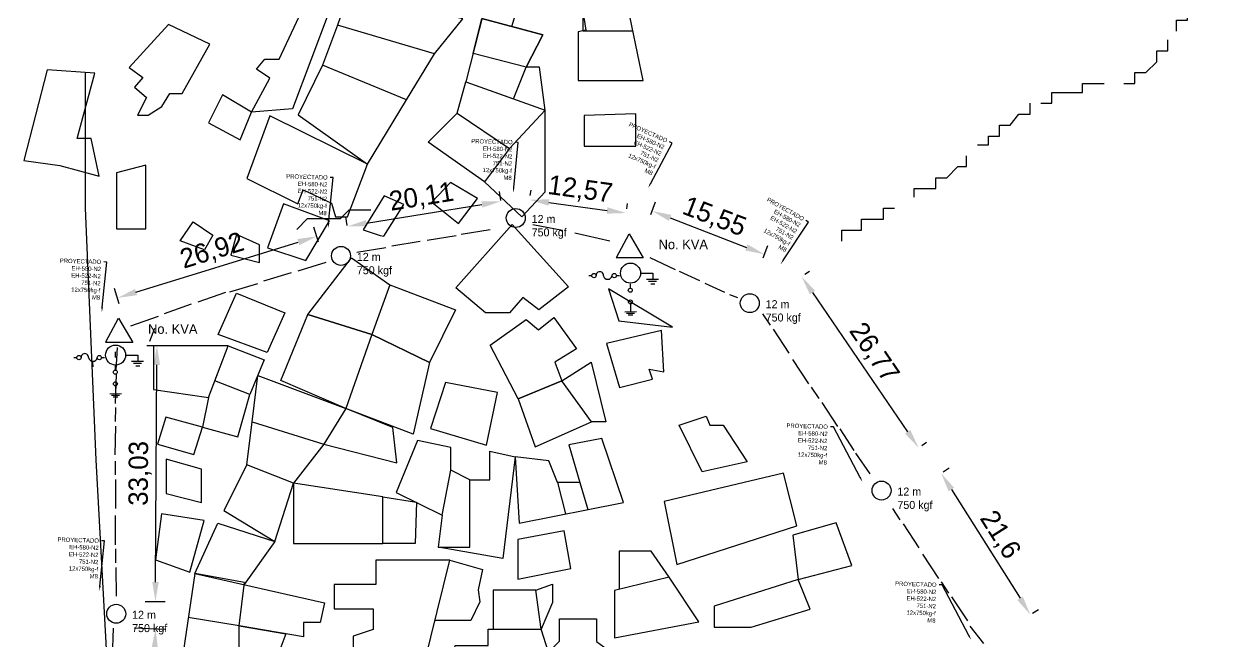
# Model space of a CAD drawing. Header units: millimetres. Extents: x -3588 to 75209, y -3737 to 38254.
# Drawn here: x 28526 to 28679, y 5571.7 to 5651.4 of the extents above; entities that cross this region are included whole.
import ezdxf
from ezdxf import colors
from ezdxf.entities.mleader import LeaderData, LeaderLine
from ezdxf.math import Vec2, Vec3

# ---------------------------------------------------------------- set-up
doc = ezdxf.new("R2010")
doc.units = ezdxf.units.MM
doc.linetypes.add('CONTINUA', pattern=[0])
doc.layers.add('Mancheta', color=255, linetype='Continuous')
doc.layers.add('P', color=253, linetype='Continuous')
doc.dimstyles.new('ISO-25', dxfattribs={"dimtxt": 2.5, "dimasz": 2.5, "dimexe": 1.25, "dimexo": 0.625, "dimtad": 1, "dimtxsty": 'Standard', "dimcen": 2.5, "dimadec": 0, "dimazin": 0, "dimtfac": 1, "dimtmove": 0, "dimatfit": 3, "dimfxl": 1, "dimarcsym": 0})

# ---------------------------------------------------------------- blocks, each defined once
blk = doc.blocks.new('*D157')
at = {"color": 0, "lineweight": -2, "transparency": 16777216}
for p, q in [((28540.21, 5573.39), (28544.24, 5573.22)), ((28541.68, 5542.67), (28542.89, 5570.77)), ((28538.79, 5540.3), (28542.83, 5540.12))]:
    blk.add_line(p, q, dxfattribs=at)
at = {"color": 0, "transparency": 16777216}
for points in [[(28542.47, 5570.79), (28543.3, 5570.75), (28542.99, 5573.27)], [(28541.27, 5542.69), (28542.1, 5542.66), (28541.58, 5540.18)]]:
    blk.add_solid(points, dxfattribs=at)
at = {"layer": 'Defpoints', "color": 0, "transparency": 16777216}
for p in [(28539.58, 5573.42), (28542.99, 5573.27), (28538.17, 5540.32)]:
    blk.add_point(p, dxfattribs=at)
at = {"color": 0, "transparency": 16777216, "insert": (28540.2, 5556.81), "char_height": 2.5, "attachment_point": 5, "rotation": 87.551}
blk.add_mtext('33,12', dxfattribs=at)
blk = doc.blocks.new('*D158')
at = {"color": 0, "lineweight": -2, "transparency": 16777216}
for p, q in [((28541.85, 5609.85), (28544.42, 5609.83)), ((28542.99, 5579.31), (28543.15, 5607.34)), ((28541.66, 5576.82), (28544.22, 5576.8))]:
    blk.add_line(p, q, dxfattribs=at)
at = {"color": 0, "transparency": 16777216}
for points in [[(28542.74, 5607.34), (28543.57, 5607.34), (28543.17, 5609.84)], [(28542.57, 5579.31), (28543.4, 5579.31), (28542.97, 5576.81)]]:
    blk.add_solid(points, dxfattribs=at)
at = {"layer": 'Defpoints', "color": 0, "transparency": 16777216}
for p in [(28541.22, 5609.85), (28543.17, 5609.84), (28541.03, 5576.82)]:
    blk.add_point(p, dxfattribs=at)
at = {"color": 0, "transparency": 16777216, "insert": (28540.99, 5593.34), "char_height": 2.5, "attachment_point": 5, "rotation": 89.6647}
blk.add_mtext('33,03', dxfattribs=at)
blk = doc.blocks.new('*D159')
at = {"color": 0, "lineweight": -2, "transparency": 16777216}
for p, q in [((28564.04, 5623.16), (28563.43, 5625.12)), ((28540.46, 5616.73), (28561.41, 5623.19)), ((28538.31, 5615.23), (28537.71, 5617.19))]:
    blk.add_line(p, q, dxfattribs=at)
at = {"color": 0, "transparency": 16777216}
for points in [[(28561.29, 5623.59), (28561.53, 5622.79), (28563.8, 5623.93)], [(28540.34, 5617.13), (28540.59, 5616.33), (28538.07, 5615.99)]]:
    blk.add_solid(points, dxfattribs=at)
at = {"layer": 'Defpoints', "color": 0, "transparency": 16777216}
for p in [(28563.8, 5623.93), (28564.22, 5622.56), (28538.49, 5614.63)]:
    blk.add_point(p, dxfattribs=at)
at = {"color": 0, "transparency": 16777216, "insert": (28550.32, 5621.95), "char_height": 2.5, "attachment_point": 5, "rotation": 17.1368}
blk.add_mtext('26,92', dxfattribs=at)
blk = doc.blocks.new('*D160')
at = {"color": 0, "lineweight": -2, "transparency": 16777216}
for p, q in [((28587.58, 5628.56), (28587.4, 5629.7)), ((28570.22, 5625.62), (28585.13, 5628.06)), ((28567.74, 5625.32), (28567.56, 5626.45))]:
    blk.add_line(p, q, dxfattribs=at)
at = {"color": 0, "transparency": 16777216}
for points in [[(28585.06, 5628.47), (28585.2, 5627.65), (28587.6, 5628.46)], [(28570.16, 5626.03), (28570.29, 5625.21), (28567.76, 5625.22)]]:
    blk.add_solid(points, dxfattribs=at)
at = {"layer": 'Defpoints', "color": 0, "transparency": 16777216}
for p in [(28587.6, 5628.46), (28587.68, 5627.95), (28567.84, 5624.71)]:
    blk.add_point(p, dxfattribs=at)
at = {"color": 0, "transparency": 16777216, "insert": (28577.34, 5628.9), "char_height": 2.5, "attachment_point": 5, "rotation": 9.2762}
blk.add_mtext('20,11', dxfattribs=at)
blk = doc.blocks.new('*D161')
at = {"color": 0, "lineweight": -2, "transparency": 16777216}
for p, q in [((28591.36, 5629.2), (28591.46, 5629.88)), ((28593.77, 5628.3), (28601.27, 5627.28)), ((28603.82, 5627.49), (28603.91, 5628.18))]:
    blk.add_line(p, q, dxfattribs=at)
at = {"color": 0, "transparency": 16777216}
for points in [[(28593.82, 5628.72), (28593.71, 5627.89), (28591.29, 5628.64)], [(28601.32, 5627.69), (28601.21, 5626.86), (28603.74, 5626.94)]]:
    blk.add_solid(points, dxfattribs=at)
at = {"layer": 'Defpoints', "color": 0, "transparency": 16777216}
for p in [(28591.28, 5628.58), (28603.73, 5626.88), (28603.74, 5626.94)]:
    blk.add_point(p, dxfattribs=at)
at = {"color": 0, "transparency": 16777216, "insert": (28597.8, 5629.86), "char_height": 2.5, "attachment_point": 5, "rotation": 352.2045}
blk.add_mtext('12,57', dxfattribs=at)
blk = doc.blocks.new('*D162')
at = {"color": 0, "lineweight": -2, "transparency": 16777216}
for p, q in [((28606.92, 5626.76), (28607.54, 5628.38)), ((28609.42, 5626.31), (28619.27, 5622.51)), ((28621.42, 5621.15), (28622.05, 5622.77))]:
    blk.add_line(p, q, dxfattribs=at)
at = {"color": 0, "transparency": 16777216}
for points in [[(28609.57, 5626.7), (28609.27, 5625.92), (28607.09, 5627.21)], [(28619.42, 5622.9), (28619.12, 5622.12), (28621.6, 5621.61)]]:
    blk.add_solid(points, dxfattribs=at)
at = {"layer": 'Defpoints', "color": 0, "transparency": 16777216}
for p in [(28606.69, 5626.17), (28621.6, 5621.61), (28621.2, 5620.57)]:
    blk.add_point(p, dxfattribs=at)
at = {"color": 0, "transparency": 16777216, "insert": (28615.1, 5626.35), "char_height": 2.5, "attachment_point": 5, "rotation": 338.8654}
blk.add_mtext('15,55', dxfattribs=at)
blk = doc.blocks.new('*D163')
at = {"color": 0, "lineweight": -2, "transparency": 16777216}
for p, q in [((28626.81, 5619.04), (28627.41, 5619.45)), ((28627.79, 5616.68), (28640.08, 5598.71)), ((28641.92, 5596.95), (28642.52, 5597.35))]:
    blk.add_line(p, q, dxfattribs=at)
at = {"color": 0, "transparency": 16777216}
for points in [[(28628.13, 5616.92), (28627.45, 5616.45), (28626.38, 5618.75)], [(28640.42, 5598.95), (28639.74, 5598.48), (28641.49, 5596.65)]]:
    blk.add_solid(points, dxfattribs=at)
at = {"layer": 'Defpoints', "color": 0, "transparency": 16777216}
for p in [(28626.3, 5618.69), (28641.41, 5596.59), (28641.49, 5596.65)]:
    blk.add_point(p, dxfattribs=at)
at = {"color": 0, "transparency": 16777216, "insert": (28635.65, 5608.87), "char_height": 2.5, "attachment_point": 5, "rotation": 304.3711}
blk.add_mtext('26,77', dxfattribs=at)
blk = doc.blocks.new('*D164')
at = {"color": 0, "lineweight": -2, "transparency": 16777216}
for p, q in [((28644.67, 5593.55), (28645.45, 5594.04)), ((28645.72, 5591.26), (28654.59, 5577.22)), ((28656.2, 5575.28), (28656.98, 5575.77))]:
    blk.add_line(p, q, dxfattribs=at)
at = {"color": 0, "transparency": 16777216}
for points in [[(28646.08, 5591.48), (28645.37, 5591.03), (28644.39, 5593.37)], [(28654.94, 5577.44), (28654.24, 5576.99), (28655.92, 5575.1)]]:
    blk.add_solid(points, dxfattribs=at)
at = {"layer": 'Defpoints', "color": 0, "transparency": 16777216}
for p in [(28644.14, 5593.21), (28655.68, 5574.95), (28655.92, 5575.1)]:
    blk.add_point(p, dxfattribs=at)
at = {"color": 0, "transparency": 16777216, "insert": (28651.92, 5585.35), "char_height": 2.5, "attachment_point": 5, "rotation": 302.265}
blk.add_mtext('21,6', dxfattribs=at)

msp = doc.modelspace()

# ---------------------------------------------------------------- linework, layer by layer
at = {"color": 10}
for p, q in [((28582.448, 5624.212), (28586.179, 5624.825)), ((28573.506, 5622.698), (28577.167, 5623.289)), ((28578.061, 5623.424), (28581.793, 5624.026)), ((28602.496, 5621.213), (28604.123, 5624.269)), ((28604.123, 5624.269), (28605.945, 5621.148)), ((28568.982, 5621.878), (28572.715, 5622.48)), ((28561.39, 5619.497), (28565.011, 5620.582)), ((28605.945, 5621.148), (28602.443, 5621.148)), ((28556.968, 5618.182), (28560.521, 5619.246)), ((28598.913, 5618.86), (28599.298, 5618.86)), ((28602.488, 5618.861), (28602.876, 5618.861)), ((28605.689, 5619.174), (28607.166, 5619.173)), ((28607.166, 5619.173), (28607.167, 5618.438)), ((28552.591, 5616.777), (28556.213, 5617.862)), ((28604.263, 5617.82), (28604.269, 5617.244)), ((28606.38, 5618.417), (28607.929, 5618.416)), ((28606.624, 5618.143), (28607.668, 5618.143)), ((28606.914, 5617.814), (28607.441, 5617.814)), ((28548.486, 5615.494), (28552.058, 5616.734)), ((28544.126, 5613.99), (28547.629, 5615.206)), ((28605.056, 5614.172), (28603.561, 5614.155)), ((28604.825, 5613.964), (28603.799, 5613.953)), ((28604.299, 5615.214), (28604.31, 5614.164)), ((28622.365, 5612.451), (28621.385, 5613.935)), ((28536.592, 5610.296), (28538.218, 5613.351)), ((28538.218, 5613.351), (28540.04, 5610.231)), ((28539.813, 5612.398), (28543.385, 5613.638)), ((28604.607, 5613.761), (28604.016, 5613.755)), ((28542.251, 5610.411), (28542.913, 5612.062)), ((28624.799, 5608.867), (28622.754, 5611.961)), ((28540.04, 5610.231), (28536.539, 5610.231)), ((28537.894, 5606.667), (28538.06, 5609.58)), ((28532.435, 5608.283), (28532.819, 5608.283)), ((28536.01, 5608.283), (28536.398, 5608.283)), ((28537.772, 5609.034), (28537.773, 5608.299)), ((28539.211, 5608.597), (28540.688, 5608.596)), ((28539.902, 5607.84), (28541.451, 5607.839)), ((28540.688, 5608.596), (28540.689, 5607.861)), ((28627.333, 5604.89), (28625.249, 5608.044)), ((28534.87, 5607.681), (28534.875, 5607.104)), ((28537.785, 5607.243), (28537.791, 5606.666)), ((28540.146, 5607.566), (28541.19, 5607.566)), ((28540.436, 5607.237), (28540.963, 5607.237)), ((28537.84, 5602.352), (28537.934, 5606.131)), ((28538.578, 5603.595), (28537.083, 5603.578)), ((28538.347, 5603.387), (28537.321, 5603.376)), ((28538.129, 5603.184), (28537.538, 5603.178)), ((28537.821, 5604.637), (28537.832, 5603.587)), ((28628.64, 5602.991), (28627.659, 5604.476)), ((28537.828, 5600.047), (28537.872, 5601.826)), ((28631.073, 5599.407), (28629.029, 5602.502)), ((28537.776, 5595.715), (28537.867, 5599.423)), ((28537.817, 5593.156), (28537.812, 5594.936)), ((28537.883, 5588.825), (28537.873, 5592.533)), ((28537.819, 5584.11), (28537.809, 5587.89)), ((28639.135, 5587.335), (28638.155, 5588.82)), ((28641.568, 5583.751), (28639.524, 5586.846)), ((28537.869, 5581.805), (28537.864, 5583.585)), ((28644.103, 5579.775), (28642.019, 5582.929)), ((28537.935, 5577.474), (28537.925, 5581.182)), ((28645.41, 5577.876), (28644.429, 5579.361)), ((28647.843, 5574.292), (28645.799, 5577.386)), ((28537.436, 5569.589), (28537.562, 5573.367))]:
    msp.add_line(p, q, dxfattribs=at)
at = {"color": 1}
for p, q in [((28591.71, 5625.448), (28595.52, 5624.743)), ((28597.109, 5624.398), (28601.624, 5623.34)), ((28606.808, 5621.219), (28610.054, 5619.668)), ((28610.589, 5619.422), (28613.223, 5618.216)), ((28613.878, 5617.901), (28616.454, 5616.725)), ((28617.07, 5616.446), (28618.134, 5616.054)), ((28631.314, 5599.076), (28633.119, 5596.301)), ((28633.351, 5595.931), (28635.202, 5593.295)), ((28648.098, 5573.607), (28649.863, 5571.392))]:
    msp.add_line(p, q, dxfattribs=at)
at = {"color": 254}
for points in [[(28578.987, 5647.507), (28582.638, 5651.997), (28567.895, 5655.305), (28566.466, 5651.196)], [(28585.943, 5655.222), (28583.044, 5643.877), (28589.179, 5641.679), (28590.823, 5645.76), (28592.998, 5649.96), (28585.131, 5652.043), (28592.998, 5649.96), (28590.823, 5645.76), (28583.982, 5647.537), (28585.131, 5652.043)], [(28578.164, 5636.104), (28581.932, 5639.821), (28588.697, 5635.283), (28585.46, 5630.986), (28578.164, 5636.104), (28581.932, 5639.821), (28583.044, 5643.877), (28593.288, 5640.207), (28588.697, 5635.283), (28585.46, 5630.986), (28590.292, 5626.448), (28593.288, 5629.682), (28593.288, 5640.207), (28592.563, 5645.76), (28590.823, 5645.76), (28592.998, 5649.96), (28588.987, 5651.022), (28590.002, 5654.402)], [(28598.153, 5653), (28598.54, 5650.523), (28597.559, 5650.33), (28597.559, 5644.053), (28605.949, 5644.053), (28603.752, 5654.689), (28598.153, 5653), (28598.153, 5650.447), (28604.628, 5650.447)], [(28557.753, 5644.327), (28556, 5645.512), (28557.083, 5646.8), (28558.939, 5646.8), (28561.841, 5652.931), (28565.403, 5652.931), (28560.654, 5640.409), (28555.374, 5639.979), (28557.753, 5644.327)], [(28544.651, 5651.277), (28539.587, 5645.705), (28541.335, 5644.446), (28540.256, 5643.188), (28541.827, 5641.855), (28540.643, 5639.556), (28542.024, 5639.556), (28543.8, 5640.673), (28544.852, 5642.381), (28546.43, 5642.381), (28549.98, 5648.754), (28544.651, 5651.277)], [(28575.393, 5641.562), (28578.987, 5647.507), (28566.466, 5651.196), (28564.521, 5646.018)], [(28528.991, 5645.431), (28525.969, 5633.738), (28530.622, 5633.067), (28535.705, 5631.678), (28534.698, 5636.566), (28532.876, 5636.566), (28535.13, 5645), (28528.991, 5645.431)], [(28564.521, 5646.018), (28561.397, 5639.623), (28570.371, 5633.255), (28575.393, 5641.562), (28564.521, 5646.018)], [(28551.616, 5642.185), (28549.803, 5638.587), (28553.929, 5636.408), (28555.374, 5639.979), (28551.616, 5642.185)], [(28557.738, 5639.499), (28554.784, 5631.389), (28561.338, 5628.132), (28562.051, 5629.93), (28565.685, 5628.234), (28566.228, 5626.469), (28567.756, 5626.469), (28570.371, 5633.255), (28557.738, 5639.499)], [(28598.336, 5639.548), (28598.336, 5635.581), (28604.97, 5635.581), (28604.97, 5639.757), (28598.336, 5639.548)], [(28537.96, 5632.142), (28537.96, 5624.911), (28541.731, 5624.911), (28541.731, 5633.115), (28537.96, 5632.142)], [(28578.659, 5628.354), (28582.115, 5625.591), (28584.534, 5628.814), (28581.078, 5630.886), (28578.659, 5628.354)], [(28559.512, 5628.132), (28557.458, 5622.432), (28562.389, 5620.794), (28565.445, 5625.917), (28559.512, 5628.132)], [(28569.807, 5624.776), (28571.998, 5624.023), (28572.456, 5623.97), (28575.046, 5628.026), (28572.483, 5629.15), (28569.807, 5624.776)], [(28547.853, 5625.812), (28550.396, 5624.086), (28549.288, 5622.197), (28546.158, 5623.337), (28547.853, 5625.812)], [(28581.77, 5617.304), (28589.027, 5625.476), (28596.285, 5617.419), (28592.483, 5614.426), (28590.41, 5616.038), (28588.682, 5614.081), (28585.571, 5614.081), (28581.77, 5617.304)], [(28553.428, 5624.151), (28552.711, 5621.513), (28556.395, 5620.568), (28556.395, 5622.816), (28553.428, 5624.151)], [(28568.272, 5621.144), (28573.234, 5617.684), (28570.908, 5611.281), (28562.638, 5613.863), (28568.272, 5621.144), (28573.234, 5617.684), (28581.71, 5614.431), (28578.351, 5607.666), (28570.908, 5611.281), (28567.55, 5601.692), (28559.158, 5605.328), (28562.638, 5613.863), (28570.908, 5611.281), (28578.351, 5607.666), (28576.245, 5598.388), (28567.55, 5601.692)], [(28601.47, 5617.156), (28602.8, 5613.031), (28609.742, 5612.231), (28609.742, 5612.231), (28601.47, 5617.156)], [(28551.053, 5611.246), (28553.421, 5616.582), (28559.698, 5614.079), (28557.413, 5608.962), (28551.053, 5611.246)], [(28586.174, 5609.878), (28590.846, 5613.187), (28592.434, 5611.872), (28594.385, 5613.459), (28597.334, 5609.425), (28594.521, 5607.702), (28595.451, 5605.285), (28589.808, 5602.974), (28586.174, 5609.878)], [(28601.223, 5610.111), (28602.896, 5604.408), (28607.127, 5605.489), (28606.701, 5606.784), (28608.62, 5606.456), (28608.325, 5611.766), (28601.223, 5610.111)], [(28549.819, 5603.135), (28552.349, 5609.806), (28542.738, 5609.806), (28542.738, 5604.146), (28549.819, 5603.135), (28549.056, 5599.29), (28553.59, 5598.04), (28555.181, 5603.539), (28550.662, 5605.291), (28552.349, 5609.806), (28557.026, 5607.993), (28555.181, 5603.539)], [(28589.808, 5602.974), (28591.982, 5596.759), (28599.266, 5599.994), (28595.451, 5605.285), (28589.808, 5602.974), (28595.451, 5605.285), (28599.22, 5607.711), (28601.116, 5599.971), (28599.266, 5599.994)], [(28555.452, 5599.987), (28556.18, 5605.951), (28567.55, 5601.692), (28564.727, 5597.104), (28574.127, 5594.687), (28573.63, 5599.243), (28567.55, 5601.692)], [(28578.503, 5599.147), (28585.699, 5596.983), (28587.131, 5603.769), (28580.412, 5605.09), (28578.503, 5599.147)], [(28544.309, 5600.599), (28543.222, 5597.116), (28547.944, 5595.782), (28549.056, 5599.29), (28544.309, 5600.599)], [(28610.575, 5599.57), (28614.05, 5600.719), (28614.525, 5599.545), (28616.275, 5599.545), (28619.383, 5594.825), (28613.567, 5593.546), (28610.575, 5599.57)], [(28554.775, 5594.442), (28555.452, 5599.987), (28564.727, 5597.104), (28560.8, 5592.059)], [(28579.985, 5587.948), (28579.47, 5583.83), (28583.552, 5583.83), (28583.552, 5592.502), (28581.095, 5593.77), (28581.095, 5596.66), (28576.814, 5597.571), (28574.04, 5590.879), (28579.985, 5587.948), (28581.095, 5593.77)], [(28589.418, 5595.472), (28589.933, 5586.919), (28603.408, 5589.572), (28600.594, 5597.849), (28596.354, 5597.017), (28597.78, 5592.146), (28594.887, 5592.146), (28593.738, 5594.958), (28589.418, 5595.472)], [(28583.552, 5592.502), (28586.128, 5592.502), (28586.128, 5596.225), (28589.418, 5595.472), (28587.832, 5582.365), (28579.47, 5583.83)], [(28544.345, 5595.193), (28544.345, 5590.76), (28548.9, 5589.578), (28548.9, 5593.893), (28544.345, 5595.193)], [(28554.775, 5594.442), (28551.795, 5588.552), (28558.398, 5584.569), (28560.8, 5592.059), (28554.775, 5594.442)], [(28608.657, 5589.711), (28610.272, 5581.563), (28625.755, 5586.562), (28624.061, 5593.372), (28608.657, 5589.711)], [(28560.8, 5592.059), (28560.8, 5584.282), (28572.349, 5584.282), (28572.349, 5590.303), (28560.8, 5592.059)], [(28594.887, 5592.146), (28595.928, 5588.101)], [(28597.78, 5592.146), (28598.8, 5588.665)], [(28572.349, 5590.303), (28576.678, 5589.645), (28576.492, 5584.277), (28572.349, 5584.282)], [(28543.753, 5588.1), (28542.984, 5582.189), (28547.421, 5580.592), (28549.255, 5587.272), (28543.753, 5588.1)], [(28548.041, 5580.435), (28551.039, 5586.917), (28558.398, 5584.569), (28554.427, 5578.995)], [(28625.243, 5585.381), (28625.939, 5579.65), (28632.885, 5581.445), (28630.837, 5586.956), (28625.243, 5585.381)], [(28589.774, 5584.82), (28589.774, 5579.672), (28596.591, 5581.058), (28595.759, 5585.929), (28589.774, 5584.82)], [(28609.277, 5579.947), (28606.984, 5583.283), (28602.845, 5583.283), (28602.845, 5578.38)], [(28568.485, 5572.342), (28568.485, 5570.061), (28570.768, 5570.061), (28570.768, 5568.183), (28577.702, 5568.904), (28580.966, 5582.16), (28571.42, 5582.16), (28571.42, 5579.018), (28569.961, 5579.018), (28569.961, 5579.018), (28566.03, 5579.018), (28566.03, 5575.876), (28571.084, 5575.876), (28571.084, 5573.183), (28568.485, 5572.342)], [(28580.966, 5582.16), (28585.214, 5580.913), (28584.65, 5578.319), (28584.854, 5576.744), (28583.693, 5574.357), (28579.045, 5574.357)], [(28548.041, 5580.435), (28546.55, 5570.233), (28553.779, 5569.302), (28553.779, 5573.645), (28554.457, 5579.249), (28548.041, 5580.435), (28564.82, 5576.651), (28564.254, 5574.091), (28562.107, 5574.091), (28562.107, 5572.246), (28553.779, 5573.645), (28559.816, 5572.631), (28558.791, 5569.874), (28553.779, 5569.302), (28553.779, 5573.645), (28547.21, 5574.749)], [(28592.062, 5578.274), (28594.224, 5579.039), (28594.224, 5576.654), (28592.783, 5573.232)], [(28602.221, 5578.228), (28602.221, 5572.126), (28613.131, 5574.2), (28609.277, 5579.947), (28602.221, 5578.228)], [(28615.088, 5576.214), (28615.088, 5573.489), (28619.891, 5573.489), (28627.481, 5575.799), (28625.939, 5579.65), (28615.088, 5576.214)], [(28578.663, 5562.386), (28580.393, 5562.386), (28581.655, 5571.117), (28585.935, 5571.117), (28585.935, 5573.232), (28592.783, 5573.232), (28592.062, 5578.274), (28586.566, 5578.274), (28586.566, 5573.232)], [(28593.719, 5570.278), (28595.123, 5571.686), (28595.123, 5574.547), (28599.92, 5574.547), (28599.92, 5571.662), (28601.79, 5570.278)], [(28588.033, 5562.386), (28590.801, 5562.882), (28587.986, 5564.902), (28587.986, 5570.278), (28593.719, 5570.278), (28592.783, 5573.232)]]:
    msp.add_lwpolyline(points, dxfattribs=at)
at = {"color": 10}
for centre, radius in [((28589.489, 5626.302), 1.222), ((28566.929, 5621.411), 1.222), ((28604.308, 5619.189), 1.294), ((28599.574, 5618.867), 0.276), ((28602.211, 5618.863), 0.276), ((28604.269, 5616.98), 0.263), ((28604.293, 5615.474), 0.26), ((28619.701, 5615.31), 1.222), ((28537.83, 5608.612), 1.294), ((28533.096, 5608.29), 0.276), ((28535.733, 5608.286), 0.276), ((28537.791, 5606.403), 0.263), ((28537.815, 5604.897), 0.26), ((28636.711, 5591.124), 1.222), ((28537.915, 5575.222), 1.222)]:
    msp.add_circle(centre, radius, dxfattribs=at)
for centre, radius, start, end in [((28600.33, 5618.889), 0.481, 356.0473, 179.98075), ((28601.372, 5618.955), 0.571, 190.00363, 350.3175), ((28533.852, 5608.312), 0.481, 356.0473, 179.98075), ((28534.894, 5608.378), 0.571, 190.00363, 350.3175)]:
    msp.add_arc(centre, radius, start, end, dxfattribs=at)
at = {"layer": 'P', "color": 254}
for points in [[(28674.779, 5650.422), (28674.779, 5651.83), (28676.203, 5651.83), (28676.203, 5653.254), (28677.612, 5654.663), (28677.612, 5656.071), (28679.02, 5656.071), (28679.02, 5657.191), (28679.02, 5658.615)], [(28668.009, 5643.652), (28669.418, 5643.652), (28669.418, 5645.06), (28670.826, 5645.06), (28672.25, 5646.469), (28672.25, 5647.877), (28673.659, 5647.877), (28673.659, 5649.301)], [(28538.155, 5551.631), (28536.747, 5569.123), (28535.338, 5595.097), (28533.93, 5627.552), (28533.93, 5638.291), (28533.93, 5645.06)], [(28657.287, 5641.107), (28658.695, 5641.107), (28658.695, 5642.516), (28660.103, 5642.516), (28661.24, 5642.516), (28662.648, 5642.516), (28662.648, 5643.652), (28664.056, 5643.652), (28665.465, 5643.652)], [(28649.093, 5635.746), (28650.501, 5635.746), (28650.501, 5636.866), (28651.926, 5636.866), (28651.926, 5638.291), (28653.334, 5638.291), (28654.454, 5639.699), (28655.878, 5639.699), (28655.878, 5641.107)], [(28640.915, 5628.977), (28640.915, 5630.097), (28642.323, 5630.097), (28643.732, 5630.097), (28643.732, 5631.505), (28645.14, 5631.505), (28646.548, 5632.93), (28647.685, 5632.93), (28647.685, 5634.338)], [(28561.215, 5624.819), (28562.624, 5626.227), (28564.032, 5626.227), (28565.44, 5626.227), (28566.849, 5626.227), (28567.985, 5627.363), (28569.393, 5627.363), (28570.802, 5627.363)], [(28631.601, 5623.327), (28631.601, 5624.736), (28633.009, 5624.736), (28634.129, 5624.736), (28634.129, 5626.144), (28635.554, 5626.144), (28636.962, 5626.144), (28636.962, 5627.552), (28638.37, 5627.552)]]:
    msp.add_lwpolyline(points, dxfattribs=at)

# ---------------------------------------------------------------- texts
at = {"color": 10, "attachment_point": 1}
for s, width, gutter_width, insert, char_height in [('12 m^J750 kgf ', 21.10344, 5.166, (28591.537, 5626.686), 1.03321), ('No. KVA', 17.75852, 6.215, (28607.93, 5623.514), 1.243), ('12 m^J750 kgf ', 21.10344, 5.166, (28568.976, 5621.795), 1.03321), ('12 m^J750 kgf ', 21.10344, 5.166, (28621.749, 5615.694), 1.03321), ('No. KVA', 17.75852, 6.215, (28542.025, 5612.596), 1.243), ('12 m^J750 kgf ', 21.10344, 5.166, (28638.758, 5591.508), 1.03321), ('12 m^J750 kgf ', 21.10344, 5.166, (28539.963, 5575.607), 1.03321)]:
    msp.add_mtext_dynamic_manual_height_columns(s, width=width, gutter_width=gutter_width, heights=[0], dxfattribs=dict(at, insert=insert, char_height=char_height))

# ---------------------------------------------------------------- dimensions: what is measured, and where the dimension line sits
at = {"color": 1}
for p1, p2, distance, picture, middle in [((28567.8406, 5624.7066), (28587.6828, 5627.9474), 0.521, '*D160', (28577.3419, 5628.8973)), ((28591.28, 5628.581), (28603.734, 5626.876), 0.064, '*D161', (28597.798, 5629.855)), ((28606.69, 5626.174), (28621.197, 5620.566), 1.115, '*D162', (28615.097, 5626.353)), ((28538.494, 5614.631), (28564.221, 5622.564), 1.425, '*D159', (28550.324, 5621.95)), ((28626.295, 5618.688), (28641.408, 5596.592), 0.1, '*D163', (28635.654, 5608.873)), ((28541.031, 5576.823), (28541.224, 5609.851), -1.943, '*D158', (28540.987, 5593.338)), ((28644.143, 5593.215), (28655.676, 5574.947), 0.293, '*D164', (28651.918, 5585.349)), ((28538.166, 5540.323), (28539.581, 5573.416), -3.414, '*D157', (28540.203, 5556.813))]:
    dim = msp.add_aligned_dim(p1=p1, p2=p2, distance=distance, dimstyle='ISO-25', dxfattribs=at)
    dim.commit()
    dim.dimension.update_dxf_attribs({"geometry": picture, "text_midpoint": middle})

# ---------------------------------------------------------------- leaders
at = {"layer": 'Mancheta', "color": 1, "linetype": 'CONTINUA'}
ml = msp.add_multileader_mtext('Standard', dxfattribs=at)
ml.set_content('PROYECTADO\\PEH-580-N2\\PEH-522-N2\\P751-N2    \\P12x750kg-f\\PM8', color=1)
ml.set_leader_properties()
ml.build(insert=Vec2(0, 0))
ml.multileader.update_dxf_attribs({"arrow_head_size": 0.648})
ctx = ml.context
ctx.base_point, ctx.char_height, ctx.arrow_head_size, ctx.landing_gap_size, ctx.plane_origin, ctx.plane_x_axis, ctx.plane_y_axis = Vec3(28603.843, 5638.556), 0.5529, 0.648, 0.324, Vec3(28610.526, 5645.754), Vec3(0.9132764, -0.4073405), Vec3(0.4073405, 0.9132764)
ctx.text_align_type = 2
notes = []
notes.append((ctx, [(0, (1, 1, 0), (28609.682, 5635.951), (-0.9132764, 0.4073405), 0.401, [(0, [(28606.601, 5630.221)], 0, [])])]))
ctx.mtext.insert, ctx.mtext.text_direction, ctx.mtext.rotation, ctx.mtext.alignment, ctx.mtext.flow_direction = Vec3(28609.135, 5636.503), Vec3(0.9132764, -0.4073405), 5.8636452, 3, 5
ml = msp.add_multileader_mtext('Standard', dxfattribs=at)
ml.set_content('PROYECTADO\\PEH-580-N2\\PEH-522-N2\\P751-N2    \\P12x750kg-f\\PM8', color=1)
ml.set_leader_properties()
ml.build(insert=Vec2(0, 0))
ml.multileader.update_dxf_attribs({"arrow_head_size": 0.648})
ctx = ml.context
ctx.base_point, ctx.char_height, ctx.arrow_head_size, ctx.landing_gap_size, ctx.plane_origin, ctx.plane_x_axis, ctx.plane_y_axis = Vec3(28583.428, 5636.242), 0.5529, 0.648, 0.324, Vec3(28586.857, 5645.446), Vec3(0.9996111, -0.027885), Vec3(0.027885, 0.9996111)
ctx.text_align_type = 2
notes.append((ctx, [(0, (1, 1, 0), (28589.819, 5636.063), (-0.9996111, 0.027885), 0.401, [(0, [(28589.158, 5629.591)], 0, [])])]))
ctx.mtext.insert, ctx.mtext.text_direction, ctx.mtext.rotation, ctx.mtext.alignment, ctx.mtext.flow_direction = Vec3(28589.102, 5636.365), Vec3(0.9996111, -0.027885), 6.2552967, 3, 5
ml = msp.add_multileader_mtext('Standard', dxfattribs=at)
ml.set_content('PROYECTADO\\PEH-580-N2\\PEH-522-N2\\P751-N2    \\P12x750kg-f\\PM8', color=1)
ml.set_leader_properties()
ml.build(insert=Vec2(0, 0))
ml.multileader.update_dxf_attribs({"arrow_head_size": 0.648})
ctx = ml.context
ctx.base_point, ctx.char_height, ctx.arrow_head_size, ctx.landing_gap_size, ctx.plane_origin, ctx.plane_x_axis, ctx.plane_y_axis = Vec3(28559.539, 5631.688), 0.5529, 0.648, 0.324, Vec3(28562.968, 5640.893), Vec3(0.9996111, -0.027885), Vec3(0.027885, 0.9996111)
ctx.text_align_type = 2
notes.append((ctx, [(0, (1, 1, 0), (28565.931, 5631.51), (-0.9996111, 0.027885), 0.401, [(0, [(28565.27, 5625.038)], 0, [])])]))
ctx.mtext.insert, ctx.mtext.text_direction, ctx.mtext.rotation, ctx.mtext.alignment, ctx.mtext.flow_direction = Vec3(28565.214, 5631.811), Vec3(0.9996111, -0.027885), 6.2552967, 3, 5
ml = msp.add_multileader_mtext('Standard', dxfattribs=at)
ml.set_content('PROYECTADO\\PEH-580-N2\\PEH-522-N2\\P751-N2    \\P12x750kg-f\\PM8', color=1)
ml.set_leader_properties()
ml.build(insert=Vec2(0, 0))
ml.multileader.update_dxf_attribs({"arrow_head_size": 0.648})
ctx = ml.context
ctx.base_point, ctx.char_height, ctx.arrow_head_size, ctx.landing_gap_size, ctx.plane_origin, ctx.plane_x_axis, ctx.plane_y_axis = Vec3(28621.698, 5628.9), 0.5529, 0.648, 0.324, Vec3(28629.002, 5635.467), Vec3(0.8728599, -0.4879709), Vec3(0.4879709, 0.8728599)
ctx.text_align_type = 2
notes.append((ctx, [(0, (1, 1, 0), (28627.279, 5625.78), (-0.8728599, 0.4879709), 0.401, [(0, [(28623.693, 5620.351)], 0, [])])]))
ctx.mtext.insert, ctx.mtext.text_direction, ctx.mtext.rotation, ctx.mtext.alignment, ctx.mtext.flow_direction = Vec3(28626.783, 5626.379), Vec3(0.8728599, -0.4879709), 5.7734217, 3, 5
ml = msp.add_multileader_mtext('Standard', dxfattribs=at)
ml.set_content('PROYECTADO\\PEH-580-N2\\PEH-522-N2\\P751-N2    \\P12x750kg-f\\PM8', color=1)
ml.set_leader_properties()
ml.build(insert=Vec2(0, 0))
ml.multileader.update_dxf_attribs({"arrow_head_size": 0.648})
ctx = ml.context
ctx.base_point, ctx.char_height, ctx.arrow_head_size, ctx.landing_gap_size, ctx.plane_origin, ctx.plane_x_axis, ctx.plane_y_axis = Vec3(28530.31, 5620.796), 0.5529, 0.648, 0.324, Vec3(28533.739, 5630), Vec3(0.9996111, -0.027885), Vec3(0.027885, 0.9996111)
ctx.text_align_type = 2
notes.append((ctx, [(0, (1, 1, 0), (28536.702, 5620.617), (-0.9996111, 0.027885), 0.401, [(0, [(28536.04, 5614.145)], 0, [])])]))
ctx.mtext.insert, ctx.mtext.text_direction, ctx.mtext.rotation, ctx.mtext.alignment, ctx.mtext.flow_direction = Vec3(28535.984, 5620.919), Vec3(0.9996111, -0.027885), 6.2552967, 3, 5
ml = msp.add_multileader_mtext('Standard', dxfattribs=at)
ml.set_content('PROYECTADO\\PEH-580-N2\\PEH-522-N2\\P751-N2    \\P12x750kg-f\\PM8', color=1)
ml.set_leader_properties()
ml.build(insert=Vec2(0, 0))
ml.multileader.update_dxf_attribs({"arrow_head_size": 0.648})
ctx = ml.context
ctx.base_point, ctx.char_height, ctx.arrow_head_size, ctx.landing_gap_size, ctx.plane_origin, ctx.plane_x_axis, ctx.plane_y_axis = Vec3(28624.116, 5599.513), 0.5529, 0.648, 0.324, Vec3(28631.95, 5608.101), Vec3(0.9996111, -0.027885), Vec3(0.027885, 0.9996111)
ctx.text_align_type = 2
notes.append((ctx, [(0, (1, 1, 0), (28630.508, 5599.335), (-0.9996111, 0.027885), 0.401, [(0, [(28634.251, 5592.246)], 0, [])])]))
ctx.mtext.insert, ctx.mtext.text_direction, ctx.mtext.rotation, ctx.mtext.width, ctx.mtext.alignment, ctx.mtext.flow_direction = Vec3(28629.791, 5599.636), Vec3(0.9996111, -0.027885), 6.2552967, 5.37864, 3, 5
ml = msp.add_multileader_mtext('Standard', dxfattribs=at)
ml.set_content('PROYECTADO\\PEH-580-N2\\PEH-522-N2\\P751-N2    \\P12x750kg-f\\PM8', color=1)
ml.set_leader_properties()
ml.build(insert=Vec2(0, 0))
ml.multileader.update_dxf_attribs({"arrow_head_size": 0.648})
ctx = ml.context
ctx.base_point, ctx.char_height, ctx.arrow_head_size, ctx.landing_gap_size, ctx.plane_origin, ctx.plane_x_axis, ctx.plane_y_axis = Vec3(28530.009, 5584.811), 0.5529, 0.648, 0.324, Vec3(28533.438, 5594.016), Vec3(0.9996111, -0.027885), Vec3(0.027885, 0.9996111)
ctx.text_align_type = 2
notes.append((ctx, [(0, (1, 1, 0), (28536.401, 5584.633), (-0.9996111, 0.027885), 0.401, [(0, [(28535.739, 5578.16)], 0, [])])]))
ctx.mtext.insert, ctx.mtext.text_direction, ctx.mtext.rotation, ctx.mtext.alignment, ctx.mtext.flow_direction = Vec3(28535.684, 5584.934), Vec3(0.9996111, -0.027885), 6.2552967, 3, 5
ml = msp.add_multileader_mtext('Standard', dxfattribs=at)
ml.set_content('PROYECTADO\\PEH-580-N2\\PEH-522-N2\\P751-N2    \\P12x750kg-f\\PM8', color=1)
ml.set_leader_properties()
ml.build(insert=Vec2(0, 0))
ml.multileader.update_dxf_attribs({"arrow_head_size": 0.648})
ctx = ml.context
ctx.base_point, ctx.char_height, ctx.arrow_head_size, ctx.landing_gap_size, ctx.plane_origin, ctx.plane_x_axis, ctx.plane_y_axis = Vec3(28638.142, 5579.118), 0.5529, 0.648, 0.324, Vec3(28645.975, 5587.706), Vec3(0.9996111, -0.027885), Vec3(0.027885, 0.9996111)
ctx.text_align_type = 2
notes.append((ctx, [(0, (1, 1, 0), (28644.533, 5578.94), (-0.9996111, 0.027885), 0.401, [(0, [(28648.276, 5571.851)], 0, [])])]))
ctx.mtext.insert, ctx.mtext.text_direction, ctx.mtext.rotation, ctx.mtext.width, ctx.mtext.alignment, ctx.mtext.flow_direction = Vec3(28643.816, 5579.241), Vec3(0.9996111, -0.027885), 6.2552967, 5.37864, 3, 5
for ctx, leaders in notes:
    for number, flags, end, landing, length, lines in leaders:
        leader = LeaderData()
        leader.index, (leader.has_last_leader_line, leader.has_dogleg_vector, leader.attachment_direction) = number, flags
        leader.last_leader_point, leader.dogleg_vector, leader.dogleg_length = Vec3(end), Vec3(landing), length
        for number, points, colour, breaks in lines:
            line = LeaderLine()
            line.index, line.vertices, line.color, line.breaks = number, Vec3.list(points), colors.encode_raw_color(colour), breaks
            leader.lines.append(line)
        ctx.leaders.append(leader)

doc.saveas('drawing.dxf')
